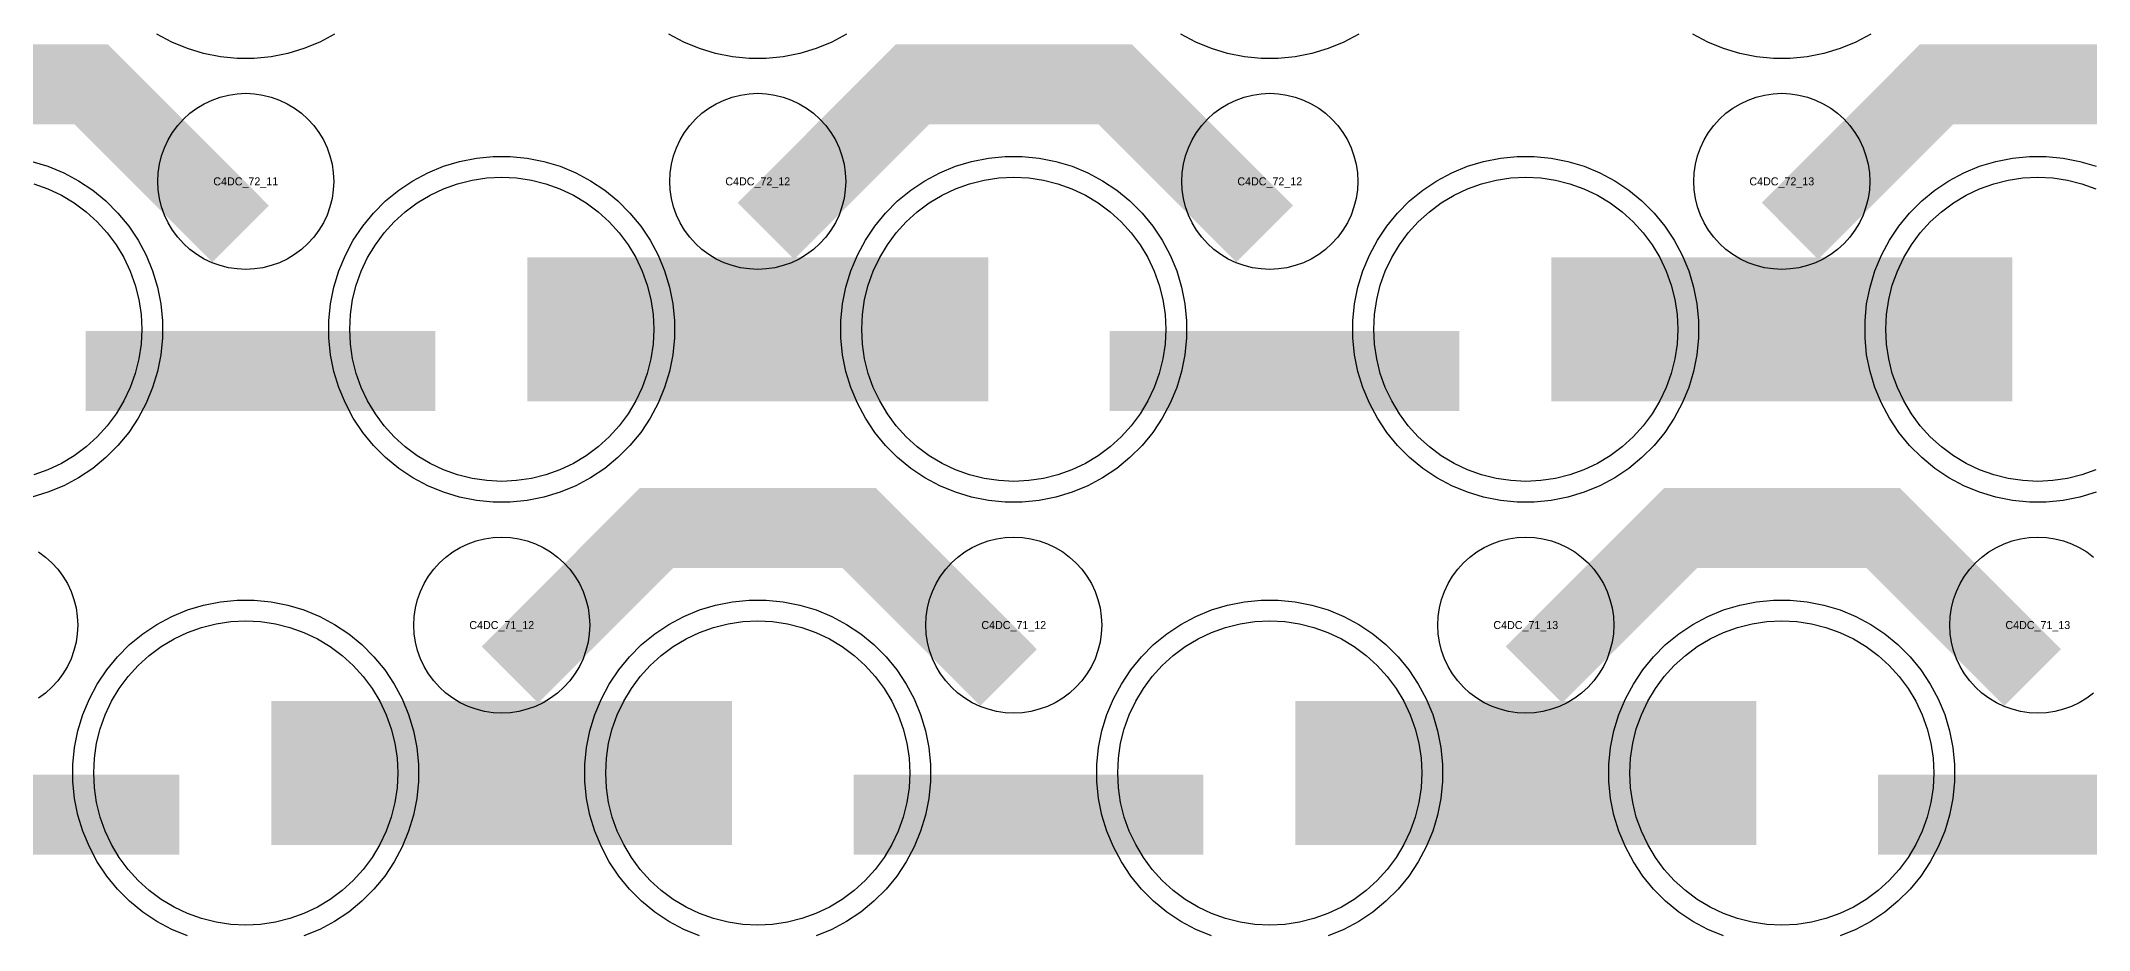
# Model space of a CAD drawing. Extents: x -11880 to 11880, y -14992 to 14992.
# Drawn here: x -8304 to -7664, y -5051 to -4773 of the extents above; entities that cross this region are included whole.
import ezdxf
from ezdxf.enums import TextEntityAlignment as Align

# ---------------------------------------------------------------- set-up
doc = ezdxf.new("R2010")
doc.units = 0
doc.header["$MEASUREMENT"] = 0
for name, color, linetype in [('GDS_775_DT_237', 138, 'CONTINUOUS'), ('RDL1_FS', 34, 'CONTINUOUS'), ('RDL_BS', 160, 'CONTINUOUS')]:
    doc.layers.add(name, color=color, linetype=linetype)

msp = doc.modelspace()

# ---------------------------------------------------------------- linework, layer by layer
at = {"layer": 'RDL1_FS', "color": 240, "true_color": 0xed1f24}
for points in [[(-8306.209, -4817.486), (-8301.819, -4819.058), (-8297.605, -4821.05), (-8293.605, -4823.448), (-8289.86, -4826.226), (-8286.406, -4829.356), (-8283.276, -4832.81), (-8280.498, -4836.555), (-8278.1, -4840.555), (-8276.108, -4844.769), (-8274.536, -4849.159), (-8273.404, -4853.682), (-8272.72, -4858.293), (-8272.491, -4862.95), (-8272.72, -4867.607), (-8273.404, -4872.218), (-8274.536, -4876.741), (-8276.108, -4881.131), (-8278.1, -4885.345), (-8280.498, -4889.345), (-8283.276, -4893.09), (-8286.406, -4896.544), (-8289.86, -4899.674), (-8293.605, -4902.452), (-8297.605, -4904.85), (-8301.819, -4906.842), (-8306.209, -4908.414)], [(-7661.819, -4906.842), (-7666.209, -4908.414), (-7670.732, -4909.546), (-7675.343, -4910.23), (-7680, -4910.459), (-7684.657, -4910.23), (-7689.268, -4909.546), (-7693.791, -4908.414), (-7698.181, -4906.842), (-7702.395, -4904.85), (-7706.395, -4902.452), (-7710.14, -4899.674), (-7713.594, -4896.544), (-7716.724, -4893.09), (-7719.502, -4889.345), (-7721.9, -4885.345), (-7723.892, -4881.131), (-7725.464, -4876.741), (-7726.596, -4872.218), (-7727.28, -4867.607), (-7727.509, -4862.95), (-7727.28, -4858.293), (-7726.596, -4853.682), (-7725.464, -4849.159), (-7723.892, -4844.769), (-7721.9, -4840.555), (-7719.502, -4836.555), (-7716.724, -4832.81), (-7713.594, -4829.356), (-7710.14, -4826.226), (-7706.395, -4823.448), (-7702.395, -4821.05), (-7698.181, -4819.058), (-7693.791, -4817.486), (-7689.268, -4816.354), (-7684.657, -4815.67), (-7680, -4815.441), (-7675.343, -4815.67), (-7670.732, -4816.354), (-7666.209, -4817.486), (-7661.819, -4819.058)]]:
    msp.add_lwpolyline(points, dxfattribs=at)
for points in [[(-8160, -4910.459), (-8164.657, -4910.23), (-8169.268, -4909.546), (-8173.791, -4908.414), (-8178.181, -4906.842), (-8182.395, -4904.85), (-8186.395, -4902.452), (-8190.14, -4899.674), (-8193.594, -4896.544), (-8196.724, -4893.09), (-8199.502, -4889.345), (-8201.9, -4885.345), (-8203.892, -4881.131), (-8205.464, -4876.741), (-8206.596, -4872.218), (-8207.28, -4867.607), (-8207.509, -4862.95), (-8207.28, -4858.293), (-8206.596, -4853.682), (-8205.464, -4849.159), (-8203.892, -4844.769), (-8201.9, -4840.555), (-8199.502, -4836.555), (-8196.724, -4832.81), (-8193.594, -4829.356), (-8190.14, -4826.226), (-8186.395, -4823.448), (-8182.395, -4821.05), (-8178.181, -4819.058), (-8173.791, -4817.486), (-8169.268, -4816.354), (-8164.657, -4815.67), (-8160, -4815.441), (-8155.343, -4815.67), (-8150.732, -4816.354), (-8146.209, -4817.486), (-8141.819, -4819.058), (-8137.605, -4821.05), (-8133.605, -4823.448), (-8129.86, -4826.226), (-8126.406, -4829.356), (-8123.276, -4832.81), (-8120.498, -4836.555), (-8118.1, -4840.555), (-8116.108, -4844.769), (-8114.536, -4849.159), (-8113.404, -4853.682), (-8112.72, -4858.293), (-8112.491, -4862.95), (-8112.72, -4867.607), (-8113.404, -4872.218), (-8114.536, -4876.741), (-8116.108, -4881.131), (-8118.1, -4885.345), (-8120.498, -4889.345), (-8123.276, -4893.09), (-8126.406, -4896.544), (-8129.86, -4899.674), (-8133.605, -4902.452), (-8137.605, -4904.85), (-8141.819, -4906.842), (-8146.209, -4908.414), (-8150.732, -4909.546), (-8155.343, -4910.23)], [(-8000, -4910.459), (-8004.657, -4910.23), (-8009.268, -4909.546), (-8013.791, -4908.414), (-8018.181, -4906.842), (-8022.395, -4904.85), (-8026.395, -4902.452), (-8030.14, -4899.674), (-8033.594, -4896.544), (-8036.724, -4893.09), (-8039.502, -4889.345), (-8041.9, -4885.345), (-8043.892, -4881.131), (-8045.464, -4876.741), (-8046.596, -4872.218), (-8047.28, -4867.607), (-8047.509, -4862.95), (-8047.28, -4858.293), (-8046.596, -4853.682), (-8045.464, -4849.159), (-8043.892, -4844.769), (-8041.9, -4840.555), (-8039.502, -4836.555), (-8036.724, -4832.81), (-8033.594, -4829.356), (-8030.14, -4826.226), (-8026.395, -4823.448), (-8022.395, -4821.05), (-8018.181, -4819.058), (-8013.791, -4817.486), (-8009.268, -4816.354), (-8004.657, -4815.67), (-8000, -4815.441), (-7995.343, -4815.67), (-7990.732, -4816.354), (-7986.209, -4817.486), (-7981.819, -4819.058), (-7977.605, -4821.05), (-7973.605, -4823.448), (-7969.86, -4826.226), (-7966.406, -4829.356), (-7963.276, -4832.81), (-7960.498, -4836.555), (-7958.1, -4840.555), (-7956.108, -4844.769), (-7954.536, -4849.159), (-7953.404, -4853.682), (-7952.72, -4858.293), (-7952.491, -4862.95), (-7952.72, -4867.607), (-7953.404, -4872.218), (-7954.536, -4876.741), (-7956.108, -4881.131), (-7958.1, -4885.345), (-7960.498, -4889.345), (-7963.276, -4893.09), (-7966.406, -4896.544), (-7969.86, -4899.674), (-7973.605, -4902.452), (-7977.605, -4904.85), (-7981.819, -4906.842), (-7986.209, -4908.414), (-7990.732, -4909.546), (-7995.343, -4910.23)], [(-7840, -4910.459), (-7844.657, -4910.23), (-7849.268, -4909.546), (-7853.791, -4908.414), (-7858.181, -4906.842), (-7862.395, -4904.85), (-7866.395, -4902.452), (-7870.14, -4899.674), (-7873.594, -4896.544), (-7876.724, -4893.09), (-7879.502, -4889.345), (-7881.9, -4885.345), (-7883.892, -4881.131), (-7885.464, -4876.741), (-7886.596, -4872.218), (-7887.28, -4867.607), (-7887.509, -4862.95), (-7887.28, -4858.293), (-7886.596, -4853.682), (-7885.464, -4849.159), (-7883.892, -4844.769), (-7881.9, -4840.555), (-7879.502, -4836.555), (-7876.724, -4832.81), (-7873.594, -4829.356), (-7870.14, -4826.226), (-7866.395, -4823.448), (-7862.395, -4821.05), (-7858.181, -4819.058), (-7853.791, -4817.486), (-7849.268, -4816.354), (-7844.657, -4815.67), (-7840, -4815.441), (-7835.343, -4815.67), (-7830.732, -4816.354), (-7826.209, -4817.486), (-7821.819, -4819.058), (-7817.605, -4821.05), (-7813.605, -4823.448), (-7809.86, -4826.226), (-7806.406, -4829.356), (-7803.276, -4832.81), (-7800.498, -4836.555), (-7798.1, -4840.555), (-7796.108, -4844.769), (-7794.536, -4849.159), (-7793.404, -4853.682), (-7792.72, -4858.293), (-7792.491, -4862.95), (-7792.72, -4867.607), (-7793.404, -4872.218), (-7794.536, -4876.741), (-7796.108, -4881.131), (-7798.1, -4885.345), (-7800.498, -4889.345), (-7803.276, -4893.09), (-7806.406, -4896.544), (-7809.86, -4899.674), (-7813.605, -4902.452), (-7817.605, -4904.85), (-7821.819, -4906.842), (-7826.209, -4908.414), (-7830.732, -4909.546), (-7835.343, -4910.23)], [(-8240, -5049.024), (-8244.657, -5048.795), (-8249.268, -5048.111), (-8253.791, -5046.979), (-8258.181, -5045.407), (-8262.395, -5043.415), (-8266.395, -5041.017), (-8270.14, -5038.239), (-8273.594, -5035.109), (-8276.724, -5031.655), (-8279.502, -5027.91), (-8281.9, -5023.91), (-8283.892, -5019.696), (-8285.464, -5015.306), (-8286.596, -5010.783), (-8287.28, -5006.172), (-8287.509, -5001.515), (-8287.28, -4996.858), (-8286.596, -4992.247), (-8285.464, -4987.724), (-8283.892, -4983.334), (-8281.9, -4979.12), (-8279.502, -4975.12), (-8276.724, -4971.375), (-8273.594, -4967.921), (-8270.14, -4964.791), (-8266.395, -4962.013), (-8262.395, -4959.615), (-8258.181, -4957.623), (-8253.791, -4956.051), (-8249.268, -4954.919), (-8244.657, -4954.235), (-8240, -4954.006), (-8235.343, -4954.235), (-8230.732, -4954.919), (-8226.209, -4956.051), (-8221.819, -4957.623), (-8217.605, -4959.615), (-8213.605, -4962.013), (-8209.86, -4964.791), (-8206.406, -4967.921), (-8203.276, -4971.375), (-8200.498, -4975.12), (-8198.1, -4979.12), (-8196.108, -4983.334), (-8194.536, -4987.724), (-8193.404, -4992.247), (-8192.72, -4996.858), (-8192.491, -5001.515), (-8192.72, -5006.172), (-8193.404, -5010.783), (-8194.536, -5015.306), (-8196.108, -5019.696), (-8198.1, -5023.91), (-8200.498, -5027.91), (-8203.276, -5031.655), (-8206.406, -5035.109), (-8209.86, -5038.239), (-8213.605, -5041.017), (-8217.605, -5043.415), (-8221.819, -5045.407), (-8226.209, -5046.979), (-8230.732, -5048.111), (-8235.343, -5048.795)], [(-8080, -5049.024), (-8084.657, -5048.795), (-8089.268, -5048.111), (-8093.791, -5046.979), (-8098.181, -5045.407), (-8102.395, -5043.415), (-8106.395, -5041.017), (-8110.14, -5038.239), (-8113.594, -5035.109), (-8116.724, -5031.655), (-8119.502, -5027.91), (-8121.9, -5023.91), (-8123.892, -5019.696), (-8125.464, -5015.306), (-8126.596, -5010.783), (-8127.28, -5006.172), (-8127.509, -5001.515), (-8127.28, -4996.858), (-8126.596, -4992.247), (-8125.464, -4987.724), (-8123.892, -4983.334), (-8121.9, -4979.12), (-8119.502, -4975.12), (-8116.724, -4971.375), (-8113.594, -4967.921), (-8110.14, -4964.791), (-8106.395, -4962.013), (-8102.395, -4959.615), (-8098.181, -4957.623), (-8093.791, -4956.051), (-8089.268, -4954.919), (-8084.657, -4954.235), (-8080, -4954.006), (-8075.343, -4954.235), (-8070.732, -4954.919), (-8066.209, -4956.051), (-8061.819, -4957.623), (-8057.605, -4959.615), (-8053.605, -4962.013), (-8049.86, -4964.791), (-8046.406, -4967.921), (-8043.276, -4971.375), (-8040.498, -4975.12), (-8038.1, -4979.12), (-8036.108, -4983.334), (-8034.536, -4987.724), (-8033.404, -4992.247), (-8032.72, -4996.858), (-8032.491, -5001.515), (-8032.72, -5006.172), (-8033.404, -5010.783), (-8034.536, -5015.306), (-8036.108, -5019.696), (-8038.1, -5023.91), (-8040.498, -5027.91), (-8043.276, -5031.655), (-8046.406, -5035.109), (-8049.86, -5038.239), (-8053.605, -5041.017), (-8057.605, -5043.415), (-8061.819, -5045.407), (-8066.209, -5046.979), (-8070.732, -5048.111), (-8075.343, -5048.795)], [(-7920, -5049.024), (-7924.657, -5048.795), (-7929.268, -5048.111), (-7933.791, -5046.979), (-7938.181, -5045.407), (-7942.395, -5043.415), (-7946.395, -5041.017), (-7950.14, -5038.239), (-7953.594, -5035.109), (-7956.724, -5031.655), (-7959.502, -5027.91), (-7961.9, -5023.91), (-7963.892, -5019.696), (-7965.464, -5015.306), (-7966.596, -5010.783), (-7967.28, -5006.172), (-7967.509, -5001.515), (-7967.28, -4996.858), (-7966.596, -4992.247), (-7965.464, -4987.724), (-7963.892, -4983.334), (-7961.9, -4979.12), (-7959.502, -4975.12), (-7956.724, -4971.375), (-7953.594, -4967.921), (-7950.14, -4964.791), (-7946.395, -4962.013), (-7942.395, -4959.615), (-7938.181, -4957.623), (-7933.791, -4956.051), (-7929.268, -4954.919), (-7924.657, -4954.235), (-7920, -4954.006), (-7915.343, -4954.235), (-7910.732, -4954.919), (-7906.209, -4956.051), (-7901.819, -4957.623), (-7897.605, -4959.615), (-7893.605, -4962.013), (-7889.86, -4964.791), (-7886.406, -4967.921), (-7883.276, -4971.375), (-7880.498, -4975.12), (-7878.1, -4979.12), (-7876.108, -4983.334), (-7874.536, -4987.724), (-7873.404, -4992.247), (-7872.72, -4996.858), (-7872.491, -5001.515), (-7872.72, -5006.172), (-7873.404, -5010.783), (-7874.536, -5015.306), (-7876.108, -5019.696), (-7878.1, -5023.91), (-7880.498, -5027.91), (-7883.276, -5031.655), (-7886.406, -5035.109), (-7889.86, -5038.239), (-7893.605, -5041.017), (-7897.605, -5043.415), (-7901.819, -5045.407), (-7906.209, -5046.979), (-7910.732, -5048.111), (-7915.343, -5048.795)], [(-7760, -5049.024), (-7764.657, -5048.795), (-7769.268, -5048.111), (-7773.791, -5046.979), (-7778.181, -5045.407), (-7782.395, -5043.415), (-7786.395, -5041.017), (-7790.14, -5038.239), (-7793.594, -5035.109), (-7796.724, -5031.655), (-7799.502, -5027.91), (-7801.9, -5023.91), (-7803.892, -5019.696), (-7805.464, -5015.306), (-7806.596, -5010.783), (-7807.28, -5006.172), (-7807.509, -5001.515), (-7807.28, -4996.858), (-7806.596, -4992.247), (-7805.464, -4987.724), (-7803.892, -4983.334), (-7801.9, -4979.12), (-7799.502, -4975.12), (-7796.724, -4971.375), (-7793.594, -4967.921), (-7790.14, -4964.791), (-7786.395, -4962.013), (-7782.395, -4959.615), (-7778.181, -4957.623), (-7773.791, -4956.051), (-7769.268, -4954.919), (-7764.657, -4954.235), (-7760, -4954.006), (-7755.343, -4954.235), (-7750.732, -4954.919), (-7746.209, -4956.051), (-7741.819, -4957.623), (-7737.605, -4959.615), (-7733.605, -4962.013), (-7729.86, -4964.791), (-7726.406, -4967.921), (-7723.276, -4971.375), (-7720.498, -4975.12), (-7718.1, -4979.12), (-7716.108, -4983.334), (-7714.536, -4987.724), (-7713.404, -4992.247), (-7712.72, -4996.858), (-7712.491, -5001.515), (-7712.72, -5006.172), (-7713.404, -5010.783), (-7714.536, -5015.306), (-7716.108, -5019.696), (-7718.1, -5023.91), (-7720.498, -5027.91), (-7723.276, -5031.655), (-7726.406, -5035.109), (-7729.86, -5038.239), (-7733.605, -5041.017), (-7737.605, -5043.415), (-7741.819, -5045.407), (-7746.209, -5046.979), (-7750.732, -5048.111), (-7755.343, -5048.795)]]:
    msp.add_lwpolyline(points, close=True, dxfattribs=at)
for points in [[(-8151.998, -4862.95, 45, 45, 0), (-8079.998, -4862.95, 45, 45, 0)], [(-8079.998, -4862.95, 45, 45, 0), (-8007.998, -4862.95, 45, 45, 0)], [(-7831.998, -4862.95, 45, 45, 0), (-7759.998, -4862.95, 45, 45, 0)], [(-7759.998, -4862.95, 45, 45, 0), (-7687.998, -4862.95, 45, 45, 0)], [(-8231.998, -5001.515, 45, 45, 0), (-8159.998, -5001.515, 45, 45, 0)], [(-8159.998, -5001.515, 45, 45, 0), (-8087.998, -5001.515, 45, 45, 0)], [(-7911.998, -5001.515, 45, 45, 0), (-7839.998, -5001.515, 45, 45, 0)], [(-7839.998, -5001.515, 45, 45, 0), (-7767.998, -5001.515, 45, 45, 0)]]:
    msp.add_lwpolyline(points, format="xyseb", dxfattribs=at)
at = {"layer": 'RDL_BS'}
for points in [[(-8241.599, -4833.163, 25, 25, 0), (-8288.313, -4786.449, 25, 25, 0), (-8318.071, -4786.449, 25, 25, 0)], [(-8077.438, -4832.264, 25, 25, 0), (-8031.623, -4786.449, 25, 25, 0), (-7998.07, -4786.449, 25, 25, 0)], [(-7921.599, -4833.163, 25, 25, 0), (-7968.313, -4786.449, 25, 25, 0), (-7998.071, -4786.449, 25, 25, 0)], [(-7757.438, -4832.264, 25, 25, 0), (-7711.623, -4786.449, 25, 25, 0), (-7678.07, -4786.449, 25, 25, 0)], [(-7601.599, -4833.163, 25, 25, 0), (-7648.313, -4786.449, 25, 25, 0), (-7678.071, -4786.449, 25, 25, 0)], [(-8157.438, -4970.829, 25, 25, 0), (-8111.623, -4925.014, 25, 25, 0), (-8078.07, -4925.014, 25, 25, 0)], [(-8001.599, -4971.728, 25, 25, 0), (-8048.313, -4925.014, 25, 25, 0), (-8078.071, -4925.014, 25, 25, 0)], [(-7837.438, -4970.829, 25, 25, 0), (-7791.623, -4925.014, 25, 25, 0), (-7758.07, -4925.014, 25, 25, 0)], [(-7681.599, -4971.728, 25, 25, 0), (-7728.313, -4925.014, 25, 25, 0), (-7758.071, -4925.014, 25, 25, 0)]]:
    msp.add_lwpolyline(points, format="xyseb", dxfattribs=at)
for points in [[(-8212.223, -4770.768), (-8216.885, -4773.26), (-8221.795, -4775.291), (-8226.835, -4776.822), (-8232.062, -4777.868), (-8237.356, -4778.385), (-8242.644, -4778.385), (-8247.938, -4777.868), (-8253.165, -4776.822), (-8258.205, -4775.291), (-8263.115, -4773.26), (-8267.777, -4770.768)], [(-8052.223, -4770.768), (-8056.885, -4773.26), (-8061.795, -4775.291), (-8066.835, -4776.822), (-8072.062, -4777.868), (-8077.356, -4778.385), (-8082.644, -4778.385), (-8087.938, -4777.868), (-8093.165, -4776.822), (-8098.205, -4775.291), (-8103.115, -4773.26), (-8107.777, -4770.768)], [(-7892.223, -4770.768), (-7896.885, -4773.26), (-7901.795, -4775.291), (-7906.835, -4776.822), (-7912.062, -4777.868), (-7917.356, -4778.385), (-7922.644, -4778.385), (-7927.938, -4777.868), (-7933.165, -4776.822), (-7938.205, -4775.291), (-7943.115, -4773.26), (-7947.777, -4770.768)], [(-7732.223, -4770.768), (-7736.885, -4773.26), (-7741.795, -4775.291), (-7746.835, -4776.822), (-7752.062, -4777.868), (-7757.356, -4778.385), (-7762.644, -4778.385), (-7767.938, -4777.868), (-7773.165, -4776.822), (-7778.205, -4775.291), (-7783.115, -4773.26), (-7787.777, -4770.768)], [(-7662.557, -4976.581), (-7664.72, -4978.184), (-7667.044, -4979.577), (-7669.481, -4980.729), (-7672.016, -4981.636), (-7674.635, -4982.293), (-7677.307, -4982.689), (-7680, -4982.821), (-7682.693, -4982.689), (-7685.365, -4982.293), (-7687.984, -4981.636), (-7690.519, -4980.729), (-7692.956, -4979.577), (-7695.28, -4978.184), (-7697.443, -4976.581), (-7699.442, -4974.769), (-7701.254, -4972.77), (-7702.857, -4970.607), (-7704.25, -4968.283), (-7705.402, -4965.846), (-7706.309, -4963.311), (-7706.966, -4960.692), (-7707.362, -4958.02), (-7707.494, -4955.327), (-7707.362, -4952.634), (-7706.966, -4949.962), (-7706.309, -4947.343), (-7705.402, -4944.808), (-7704.25, -4942.371), (-7702.857, -4940.047), (-7701.254, -4937.884), (-7699.442, -4935.885), (-7697.443, -4934.073), (-7695.28, -4932.47), (-7692.956, -4931.077), (-7690.519, -4929.925), (-7687.984, -4929.018), (-7685.365, -4928.361), (-7682.693, -4927.965), (-7680, -4927.833), (-7677.307, -4927.965), (-7674.635, -4928.361), (-7672.016, -4929.018), (-7669.481, -4929.925), (-7667.044, -4931.077), (-7664.72, -4932.47), (-7662.557, -4934.073)], [(-8304.72, -4932.47), (-8302.557, -4934.073), (-8300.558, -4935.885), (-8298.746, -4937.884), (-8297.143, -4940.047), (-8295.75, -4942.371), (-8294.598, -4944.808), (-8293.691, -4947.343), (-8293.034, -4949.962), (-8292.638, -4952.634), (-8292.506, -4955.327), (-8292.638, -4958.02), (-8293.034, -4960.692), (-8293.691, -4963.311), (-8294.598, -4965.846), (-8295.75, -4968.283), (-8297.143, -4970.607), (-8298.746, -4972.77), (-8300.558, -4974.769), (-8302.557, -4976.581), (-8304.72, -4978.184)]]:
    msp.add_lwpolyline(points, dxfattribs=at)
for points in [[(-8240, -4844.256), (-8242.693, -4844.124), (-8245.365, -4843.728), (-8247.984, -4843.071), (-8250.519, -4842.164), (-8252.956, -4841.012), (-8255.28, -4839.619), (-8257.443, -4838.016), (-8259.442, -4836.204), (-8261.254, -4834.205), (-8262.857, -4832.042), (-8264.25, -4829.718), (-8265.402, -4827.281), (-8266.309, -4824.746), (-8266.966, -4822.127), (-8267.362, -4819.455), (-8267.494, -4816.762), (-8267.362, -4814.069), (-8266.966, -4811.397), (-8266.309, -4808.778), (-8265.402, -4806.243), (-8264.25, -4803.806), (-8262.857, -4801.482), (-8261.254, -4799.319), (-8259.442, -4797.32), (-8257.443, -4795.508), (-8255.28, -4793.905), (-8252.956, -4792.512), (-8250.519, -4791.36), (-8247.984, -4790.453), (-8245.365, -4789.796), (-8242.693, -4789.4), (-8240, -4789.268), (-8237.307, -4789.4), (-8234.635, -4789.796), (-8232.016, -4790.453), (-8229.481, -4791.36), (-8227.044, -4792.512), (-8224.72, -4793.905), (-8222.557, -4795.508), (-8220.558, -4797.32), (-8218.746, -4799.319), (-8217.143, -4801.482), (-8215.75, -4803.806), (-8214.598, -4806.243), (-8213.691, -4808.778), (-8213.034, -4811.397), (-8212.638, -4814.069), (-8212.506, -4816.762), (-8212.638, -4819.455), (-8213.034, -4822.127), (-8213.691, -4824.746), (-8214.598, -4827.281), (-8215.75, -4829.718), (-8217.143, -4832.042), (-8218.746, -4834.205), (-8220.558, -4836.204), (-8222.557, -4838.016), (-8224.72, -4839.619), (-8227.044, -4841.012), (-8229.481, -4842.164), (-8232.016, -4843.071), (-8234.635, -4843.728), (-8237.307, -4844.124)], [(-8080, -4844.256), (-8082.693, -4844.124), (-8085.365, -4843.728), (-8087.984, -4843.071), (-8090.519, -4842.164), (-8092.956, -4841.012), (-8095.28, -4839.619), (-8097.443, -4838.016), (-8099.442, -4836.204), (-8101.254, -4834.205), (-8102.857, -4832.042), (-8104.25, -4829.718), (-8105.402, -4827.281), (-8106.309, -4824.746), (-8106.966, -4822.127), (-8107.362, -4819.455), (-8107.494, -4816.762), (-8107.362, -4814.069), (-8106.966, -4811.397), (-8106.309, -4808.778), (-8105.402, -4806.243), (-8104.25, -4803.806), (-8102.857, -4801.482), (-8101.254, -4799.319), (-8099.442, -4797.32), (-8097.443, -4795.508), (-8095.28, -4793.905), (-8092.956, -4792.512), (-8090.519, -4791.36), (-8087.984, -4790.453), (-8085.365, -4789.796), (-8082.693, -4789.4), (-8080, -4789.268), (-8077.307, -4789.4), (-8074.635, -4789.796), (-8072.016, -4790.453), (-8069.481, -4791.36), (-8067.044, -4792.512), (-8064.72, -4793.905), (-8062.557, -4795.508), (-8060.558, -4797.32), (-8058.746, -4799.319), (-8057.143, -4801.482), (-8055.75, -4803.806), (-8054.598, -4806.243), (-8053.691, -4808.778), (-8053.034, -4811.397), (-8052.638, -4814.069), (-8052.506, -4816.762), (-8052.638, -4819.455), (-8053.034, -4822.127), (-8053.691, -4824.746), (-8054.598, -4827.281), (-8055.75, -4829.718), (-8057.143, -4832.042), (-8058.746, -4834.205), (-8060.558, -4836.204), (-8062.557, -4838.016), (-8064.72, -4839.619), (-8067.044, -4841.012), (-8069.481, -4842.164), (-8072.016, -4843.071), (-8074.635, -4843.728), (-8077.307, -4844.124)], [(-7920, -4844.256), (-7922.693, -4844.124), (-7925.365, -4843.728), (-7927.984, -4843.071), (-7930.519, -4842.164), (-7932.956, -4841.012), (-7935.28, -4839.619), (-7937.443, -4838.016), (-7939.442, -4836.204), (-7941.254, -4834.205), (-7942.857, -4832.042), (-7944.25, -4829.718), (-7945.402, -4827.281), (-7946.309, -4824.746), (-7946.966, -4822.127), (-7947.362, -4819.455), (-7947.494, -4816.762), (-7947.362, -4814.069), (-7946.966, -4811.397), (-7946.309, -4808.778), (-7945.402, -4806.243), (-7944.25, -4803.806), (-7942.857, -4801.482), (-7941.254, -4799.319), (-7939.442, -4797.32), (-7937.443, -4795.508), (-7935.28, -4793.905), (-7932.956, -4792.512), (-7930.519, -4791.36), (-7927.984, -4790.453), (-7925.365, -4789.796), (-7922.693, -4789.4), (-7920, -4789.268), (-7917.307, -4789.4), (-7914.635, -4789.796), (-7912.016, -4790.453), (-7909.481, -4791.36), (-7907.044, -4792.512), (-7904.72, -4793.905), (-7902.557, -4795.508), (-7900.558, -4797.32), (-7898.746, -4799.319), (-7897.143, -4801.482), (-7895.75, -4803.806), (-7894.598, -4806.243), (-7893.691, -4808.778), (-7893.034, -4811.397), (-7892.638, -4814.069), (-7892.506, -4816.762), (-7892.638, -4819.455), (-7893.034, -4822.127), (-7893.691, -4824.746), (-7894.598, -4827.281), (-7895.75, -4829.718), (-7897.143, -4832.042), (-7898.746, -4834.205), (-7900.558, -4836.204), (-7902.557, -4838.016), (-7904.72, -4839.619), (-7907.044, -4841.012), (-7909.481, -4842.164), (-7912.016, -4843.071), (-7914.635, -4843.728), (-7917.307, -4844.124)], [(-7760, -4844.256), (-7762.693, -4844.124), (-7765.365, -4843.728), (-7767.984, -4843.071), (-7770.519, -4842.164), (-7772.956, -4841.012), (-7775.28, -4839.619), (-7777.443, -4838.016), (-7779.442, -4836.204), (-7781.254, -4834.205), (-7782.857, -4832.042), (-7784.25, -4829.718), (-7785.402, -4827.281), (-7786.309, -4824.746), (-7786.966, -4822.127), (-7787.362, -4819.455), (-7787.494, -4816.762), (-7787.362, -4814.069), (-7786.966, -4811.397), (-7786.309, -4808.778), (-7785.402, -4806.243), (-7784.25, -4803.806), (-7782.857, -4801.482), (-7781.254, -4799.319), (-7779.442, -4797.32), (-7777.443, -4795.508), (-7775.28, -4793.905), (-7772.956, -4792.512), (-7770.519, -4791.36), (-7767.984, -4790.453), (-7765.365, -4789.796), (-7762.693, -4789.4), (-7760, -4789.268), (-7757.307, -4789.4), (-7754.635, -4789.796), (-7752.016, -4790.453), (-7749.481, -4791.36), (-7747.044, -4792.512), (-7744.72, -4793.905), (-7742.557, -4795.508), (-7740.558, -4797.32), (-7738.746, -4799.319), (-7737.143, -4801.482), (-7735.75, -4803.806), (-7734.598, -4806.243), (-7733.691, -4808.778), (-7733.034, -4811.397), (-7732.638, -4814.069), (-7732.506, -4816.762), (-7732.638, -4819.455), (-7733.034, -4822.127), (-7733.691, -4824.746), (-7734.598, -4827.281), (-7735.75, -4829.718), (-7737.143, -4832.042), (-7738.746, -4834.205), (-7740.558, -4836.204), (-7742.557, -4838.016), (-7744.72, -4839.619), (-7747.044, -4841.012), (-7749.481, -4842.164), (-7752.016, -4843.071), (-7754.635, -4843.728), (-7757.307, -4844.124)], [(-8160, -4982.821), (-8162.693, -4982.689), (-8165.365, -4982.293), (-8167.984, -4981.636), (-8170.519, -4980.729), (-8172.956, -4979.577), (-8175.28, -4978.184), (-8177.443, -4976.581), (-8179.442, -4974.769), (-8181.254, -4972.77), (-8182.857, -4970.607), (-8184.25, -4968.283), (-8185.402, -4965.846), (-8186.309, -4963.311), (-8186.966, -4960.692), (-8187.362, -4958.02), (-8187.494, -4955.327), (-8187.362, -4952.634), (-8186.966, -4949.962), (-8186.309, -4947.343), (-8185.402, -4944.808), (-8184.25, -4942.371), (-8182.857, -4940.047), (-8181.254, -4937.884), (-8179.442, -4935.885), (-8177.443, -4934.073), (-8175.28, -4932.47), (-8172.956, -4931.077), (-8170.519, -4929.925), (-8167.984, -4929.018), (-8165.365, -4928.361), (-8162.693, -4927.965), (-8160, -4927.833), (-8157.307, -4927.965), (-8154.635, -4928.361), (-8152.016, -4929.018), (-8149.481, -4929.925), (-8147.044, -4931.077), (-8144.72, -4932.47), (-8142.557, -4934.073), (-8140.558, -4935.885), (-8138.746, -4937.884), (-8137.143, -4940.047), (-8135.75, -4942.371), (-8134.598, -4944.808), (-8133.691, -4947.343), (-8133.034, -4949.962), (-8132.638, -4952.634), (-8132.506, -4955.327), (-8132.638, -4958.02), (-8133.034, -4960.692), (-8133.691, -4963.311), (-8134.598, -4965.846), (-8135.75, -4968.283), (-8137.143, -4970.607), (-8138.746, -4972.77), (-8140.558, -4974.769), (-8142.557, -4976.581), (-8144.72, -4978.184), (-8147.044, -4979.577), (-8149.481, -4980.729), (-8152.016, -4981.636), (-8154.635, -4982.293), (-8157.307, -4982.689)], [(-8000, -4982.821), (-8002.693, -4982.689), (-8005.365, -4982.293), (-8007.984, -4981.636), (-8010.519, -4980.729), (-8012.956, -4979.577), (-8015.28, -4978.184), (-8017.443, -4976.581), (-8019.442, -4974.769), (-8021.254, -4972.77), (-8022.857, -4970.607), (-8024.25, -4968.283), (-8025.402, -4965.846), (-8026.309, -4963.311), (-8026.966, -4960.692), (-8027.362, -4958.02), (-8027.494, -4955.327), (-8027.362, -4952.634), (-8026.966, -4949.962), (-8026.309, -4947.343), (-8025.402, -4944.808), (-8024.25, -4942.371), (-8022.857, -4940.047), (-8021.254, -4937.884), (-8019.442, -4935.885), (-8017.443, -4934.073), (-8015.28, -4932.47), (-8012.956, -4931.077), (-8010.519, -4929.925), (-8007.984, -4929.018), (-8005.365, -4928.361), (-8002.693, -4927.965), (-8000, -4927.833), (-7997.307, -4927.965), (-7994.635, -4928.361), (-7992.016, -4929.018), (-7989.481, -4929.925), (-7987.044, -4931.077), (-7984.72, -4932.47), (-7982.557, -4934.073), (-7980.558, -4935.885), (-7978.746, -4937.884), (-7977.143, -4940.047), (-7975.75, -4942.371), (-7974.598, -4944.808), (-7973.691, -4947.343), (-7973.034, -4949.962), (-7972.638, -4952.634), (-7972.506, -4955.327), (-7972.638, -4958.02), (-7973.034, -4960.692), (-7973.691, -4963.311), (-7974.598, -4965.846), (-7975.75, -4968.283), (-7977.143, -4970.607), (-7978.746, -4972.77), (-7980.558, -4974.769), (-7982.557, -4976.581), (-7984.72, -4978.184), (-7987.044, -4979.577), (-7989.481, -4980.729), (-7992.016, -4981.636), (-7994.635, -4982.293), (-7997.307, -4982.689)], [(-7840, -4982.821), (-7842.693, -4982.689), (-7845.365, -4982.293), (-7847.984, -4981.636), (-7850.519, -4980.729), (-7852.956, -4979.577), (-7855.28, -4978.184), (-7857.443, -4976.581), (-7859.442, -4974.769), (-7861.254, -4972.77), (-7862.857, -4970.607), (-7864.25, -4968.283), (-7865.402, -4965.846), (-7866.309, -4963.311), (-7866.966, -4960.692), (-7867.362, -4958.02), (-7867.494, -4955.327), (-7867.362, -4952.634), (-7866.966, -4949.962), (-7866.309, -4947.343), (-7865.402, -4944.808), (-7864.25, -4942.371), (-7862.857, -4940.047), (-7861.254, -4937.884), (-7859.442, -4935.885), (-7857.443, -4934.073), (-7855.28, -4932.47), (-7852.956, -4931.077), (-7850.519, -4929.925), (-7847.984, -4929.018), (-7845.365, -4928.361), (-7842.693, -4927.965), (-7840, -4927.833), (-7837.307, -4927.965), (-7834.635, -4928.361), (-7832.016, -4929.018), (-7829.481, -4929.925), (-7827.044, -4931.077), (-7824.72, -4932.47), (-7822.557, -4934.073), (-7820.558, -4935.885), (-7818.746, -4937.884), (-7817.143, -4940.047), (-7815.75, -4942.371), (-7814.598, -4944.808), (-7813.691, -4947.343), (-7813.034, -4949.962), (-7812.638, -4952.634), (-7812.506, -4955.327), (-7812.638, -4958.02), (-7813.034, -4960.692), (-7813.691, -4963.311), (-7814.598, -4965.846), (-7815.75, -4968.283), (-7817.143, -4970.607), (-7818.746, -4972.77), (-7820.558, -4974.769), (-7822.557, -4976.581), (-7824.72, -4978.184), (-7827.044, -4979.577), (-7829.481, -4980.729), (-7832.016, -4981.636), (-7834.635, -4982.293), (-7837.307, -4982.689)]]:
    msp.add_lwpolyline(points, close=True, dxfattribs=at)
at = {"layer": 'RDL_BS', "color": 240, "true_color": 0xed1f24}
for points in [[(-8306.835, -4810.513), (-8301.795, -4812.044), (-8296.885, -4814.075), (-8292.223, -4816.567), (-8287.809, -4819.514), (-8283.708, -4822.876), (-8279.926, -4826.658), (-8276.564, -4830.759), (-8273.617, -4835.173), (-8271.125, -4839.835), (-8269.094, -4844.745), (-8267.563, -4849.785), (-8266.517, -4855.012), (-8266, -4860.306), (-8266, -4865.594), (-8266.517, -4870.888), (-8267.563, -4876.115), (-8269.094, -4881.155), (-8271.125, -4886.065), (-8273.617, -4890.727), (-8276.564, -4895.141), (-8279.926, -4899.242), (-8283.708, -4903.024), (-8287.809, -4906.386), (-8292.223, -4909.333), (-8296.885, -4911.825), (-8301.795, -4913.856), (-8306.835, -4915.387)], [(-7661.795, -4913.856), (-7666.835, -4915.387), (-7672.062, -4916.433), (-7677.356, -4916.95), (-7682.644, -4916.95), (-7687.938, -4916.433), (-7693.165, -4915.387), (-7698.205, -4913.856), (-7703.115, -4911.825), (-7707.777, -4909.333), (-7712.191, -4906.386), (-7716.292, -4903.024), (-7720.074, -4899.242), (-7723.436, -4895.141), (-7726.383, -4890.727), (-7728.875, -4886.065), (-7730.906, -4881.155), (-7732.437, -4876.115), (-7733.483, -4870.888), (-7734, -4865.594), (-7734, -4860.306), (-7733.483, -4855.012), (-7732.437, -4849.785), (-7730.906, -4844.745), (-7728.875, -4839.835), (-7726.383, -4835.173), (-7723.436, -4830.759), (-7720.074, -4826.658), (-7716.292, -4822.876), (-7712.191, -4819.514), (-7707.777, -4816.567), (-7703.115, -4814.075), (-7698.205, -4812.044), (-7693.165, -4810.513), (-7687.938, -4809.467), (-7682.644, -4808.95), (-7677.356, -4808.95), (-7672.062, -4809.467), (-7666.835, -4810.513), (-7661.795, -4812.044)], [(-8258.205, -5052.421), (-8263.115, -5050.39), (-8267.777, -5047.898), (-8272.191, -5044.951), (-8276.292, -5041.589), (-8280.074, -5037.807), (-8283.436, -5033.706), (-8286.383, -5029.292), (-8288.875, -5024.63), (-8290.906, -5019.72), (-8292.437, -5014.68), (-8293.483, -5009.453), (-8294, -5004.159), (-8294, -4998.871), (-8293.483, -4993.577), (-8292.437, -4988.35), (-8290.906, -4983.31), (-8288.875, -4978.4), (-8286.383, -4973.738), (-8283.436, -4969.324), (-8280.074, -4965.223), (-8276.292, -4961.441), (-8272.191, -4958.079), (-8267.777, -4955.132), (-8263.115, -4952.64), (-8258.205, -4950.609), (-8253.165, -4949.078), (-8247.938, -4948.032), (-8242.644, -4947.515), (-8237.356, -4947.515), (-8232.062, -4948.032), (-8226.835, -4949.078), (-8221.795, -4950.609), (-8216.885, -4952.64), (-8212.223, -4955.132), (-8207.809, -4958.079), (-8203.708, -4961.441), (-8199.926, -4965.223), (-8196.564, -4969.324), (-8193.617, -4973.738), (-8191.125, -4978.4), (-8189.094, -4983.31), (-8187.563, -4988.35), (-8186.517, -4993.577), (-8186, -4998.871), (-8186, -5004.159), (-8186.517, -5009.453), (-8187.563, -5014.68), (-8189.094, -5019.72), (-8191.125, -5024.63), (-8193.617, -5029.292), (-8196.564, -5033.706), (-8199.926, -5037.807), (-8203.708, -5041.589), (-8207.809, -5044.951), (-8212.223, -5047.898), (-8216.885, -5050.39), (-8221.795, -5052.421)], [(-8098.205, -5052.421), (-8103.115, -5050.39), (-8107.777, -5047.898), (-8112.191, -5044.951), (-8116.292, -5041.589), (-8120.074, -5037.807), (-8123.436, -5033.706), (-8126.383, -5029.292), (-8128.875, -5024.63), (-8130.906, -5019.72), (-8132.437, -5014.68), (-8133.483, -5009.453), (-8134, -5004.159), (-8134, -4998.871), (-8133.483, -4993.577), (-8132.437, -4988.35), (-8130.906, -4983.31), (-8128.875, -4978.4), (-8126.383, -4973.738), (-8123.436, -4969.324), (-8120.074, -4965.223), (-8116.292, -4961.441), (-8112.191, -4958.079), (-8107.777, -4955.132), (-8103.115, -4952.64), (-8098.205, -4950.609), (-8093.165, -4949.078), (-8087.938, -4948.032), (-8082.644, -4947.515), (-8077.356, -4947.515), (-8072.062, -4948.032), (-8066.835, -4949.078), (-8061.795, -4950.609), (-8056.885, -4952.64), (-8052.223, -4955.132), (-8047.809, -4958.079), (-8043.708, -4961.441), (-8039.926, -4965.223), (-8036.564, -4969.324), (-8033.617, -4973.738), (-8031.125, -4978.4), (-8029.094, -4983.31), (-8027.563, -4988.35), (-8026.517, -4993.577), (-8026, -4998.871), (-8026, -5004.159), (-8026.517, -5009.453), (-8027.563, -5014.68), (-8029.094, -5019.72), (-8031.125, -5024.63), (-8033.617, -5029.292), (-8036.564, -5033.706), (-8039.926, -5037.807), (-8043.708, -5041.589), (-8047.809, -5044.951), (-8052.223, -5047.898), (-8056.885, -5050.39), (-8061.795, -5052.421)], [(-7938.205, -5052.421), (-7943.115, -5050.39), (-7947.777, -5047.898), (-7952.191, -5044.951), (-7956.292, -5041.589), (-7960.074, -5037.807), (-7963.436, -5033.706), (-7966.383, -5029.292), (-7968.875, -5024.63), (-7970.906, -5019.72), (-7972.437, -5014.68), (-7973.483, -5009.453), (-7974, -5004.159), (-7974, -4998.871), (-7973.483, -4993.577), (-7972.437, -4988.35), (-7970.906, -4983.31), (-7968.875, -4978.4), (-7966.383, -4973.738), (-7963.436, -4969.324), (-7960.074, -4965.223), (-7956.292, -4961.441), (-7952.191, -4958.079), (-7947.777, -4955.132), (-7943.115, -4952.64), (-7938.205, -4950.609), (-7933.165, -4949.078), (-7927.938, -4948.032), (-7922.644, -4947.515), (-7917.356, -4947.515), (-7912.062, -4948.032), (-7906.835, -4949.078), (-7901.795, -4950.609), (-7896.885, -4952.64), (-7892.223, -4955.132), (-7887.809, -4958.079), (-7883.708, -4961.441), (-7879.926, -4965.223), (-7876.564, -4969.324), (-7873.617, -4973.738), (-7871.125, -4978.4), (-7869.094, -4983.31), (-7867.563, -4988.35), (-7866.517, -4993.577), (-7866, -4998.871), (-7866, -5004.159), (-7866.517, -5009.453), (-7867.563, -5014.68), (-7869.094, -5019.72), (-7871.125, -5024.63), (-7873.617, -5029.292), (-7876.564, -5033.706), (-7879.926, -5037.807), (-7883.708, -5041.589), (-7887.809, -5044.951), (-7892.223, -5047.898), (-7896.885, -5050.39), (-7901.795, -5052.421)], [(-7778.205, -5052.421), (-7783.115, -5050.39), (-7787.777, -5047.898), (-7792.191, -5044.951), (-7796.292, -5041.589), (-7800.074, -5037.807), (-7803.436, -5033.706), (-7806.383, -5029.292), (-7808.875, -5024.63), (-7810.906, -5019.72), (-7812.437, -5014.68), (-7813.483, -5009.453), (-7814, -5004.159), (-7814, -4998.871), (-7813.483, -4993.577), (-7812.437, -4988.35), (-7810.906, -4983.31), (-7808.875, -4978.4), (-7806.383, -4973.738), (-7803.436, -4969.324), (-7800.074, -4965.223), (-7796.292, -4961.441), (-7792.191, -4958.079), (-7787.777, -4955.132), (-7783.115, -4952.64), (-7778.205, -4950.609), (-7773.165, -4949.078), (-7767.938, -4948.032), (-7762.644, -4947.515), (-7757.356, -4947.515), (-7752.062, -4948.032), (-7746.835, -4949.078), (-7741.795, -4950.609), (-7736.885, -4952.64), (-7732.223, -4955.132), (-7727.809, -4958.079), (-7723.708, -4961.441), (-7719.926, -4965.223), (-7716.564, -4969.324), (-7713.617, -4973.738), (-7711.125, -4978.4), (-7709.094, -4983.31), (-7707.563, -4988.35), (-7706.517, -4993.577), (-7706, -4998.871), (-7706, -5004.159), (-7706.517, -5009.453), (-7707.563, -5014.68), (-7709.094, -5019.72), (-7711.125, -5024.63), (-7713.617, -5029.292), (-7716.564, -5033.706), (-7719.926, -5037.807), (-7723.708, -5041.589), (-7727.809, -5044.951), (-7732.223, -5047.898), (-7736.885, -5050.39), (-7741.795, -5052.421)]]:
    msp.add_lwpolyline(points, dxfattribs=at)
for points in [[(-8162.644, -4916.95), (-8167.938, -4916.433), (-8173.165, -4915.387), (-8178.205, -4913.856), (-8183.115, -4911.825), (-8187.777, -4909.333), (-8192.191, -4906.386), (-8196.292, -4903.024), (-8200.074, -4899.242), (-8203.436, -4895.141), (-8206.383, -4890.727), (-8208.875, -4886.065), (-8210.906, -4881.155), (-8212.437, -4876.115), (-8213.483, -4870.888), (-8214, -4865.594), (-8214, -4860.306), (-8213.483, -4855.012), (-8212.437, -4849.785), (-8210.906, -4844.745), (-8208.875, -4839.835), (-8206.383, -4835.173), (-8203.436, -4830.759), (-8200.074, -4826.658), (-8196.292, -4822.876), (-8192.191, -4819.514), (-8187.777, -4816.567), (-8183.115, -4814.075), (-8178.205, -4812.044), (-8173.165, -4810.513), (-8167.938, -4809.467), (-8162.644, -4808.95), (-8157.356, -4808.95), (-8152.062, -4809.467), (-8146.835, -4810.513), (-8141.795, -4812.044), (-8136.885, -4814.075), (-8132.223, -4816.567), (-8127.809, -4819.514), (-8123.708, -4822.876), (-8119.926, -4826.658), (-8116.564, -4830.759), (-8113.617, -4835.173), (-8111.125, -4839.835), (-8109.094, -4844.745), (-8107.563, -4849.785), (-8106.517, -4855.012), (-8106, -4860.306), (-8106, -4865.594), (-8106.517, -4870.888), (-8107.563, -4876.115), (-8109.094, -4881.155), (-8111.125, -4886.065), (-8113.617, -4890.727), (-8116.564, -4895.141), (-8119.926, -4899.242), (-8123.708, -4903.024), (-8127.809, -4906.386), (-8132.223, -4909.333), (-8136.885, -4911.825), (-8141.795, -4913.856), (-8146.835, -4915.387), (-8152.062, -4916.433), (-8157.356, -4916.95)], [(-8002.644, -4916.95), (-8007.938, -4916.433), (-8013.165, -4915.387), (-8018.205, -4913.856), (-8023.115, -4911.825), (-8027.777, -4909.333), (-8032.191, -4906.386), (-8036.292, -4903.024), (-8040.074, -4899.242), (-8043.436, -4895.141), (-8046.383, -4890.727), (-8048.875, -4886.065), (-8050.906, -4881.155), (-8052.437, -4876.115), (-8053.483, -4870.888), (-8054, -4865.594), (-8054, -4860.306), (-8053.483, -4855.012), (-8052.437, -4849.785), (-8050.906, -4844.745), (-8048.875, -4839.835), (-8046.383, -4835.173), (-8043.436, -4830.759), (-8040.074, -4826.658), (-8036.292, -4822.876), (-8032.191, -4819.514), (-8027.777, -4816.567), (-8023.115, -4814.075), (-8018.205, -4812.044), (-8013.165, -4810.513), (-8007.938, -4809.467), (-8002.644, -4808.95), (-7997.356, -4808.95), (-7992.062, -4809.467), (-7986.835, -4810.513), (-7981.795, -4812.044), (-7976.885, -4814.075), (-7972.223, -4816.567), (-7967.809, -4819.514), (-7963.708, -4822.876), (-7959.926, -4826.658), (-7956.564, -4830.759), (-7953.617, -4835.173), (-7951.125, -4839.835), (-7949.094, -4844.745), (-7947.563, -4849.785), (-7946.517, -4855.012), (-7946, -4860.306), (-7946, -4865.594), (-7946.517, -4870.888), (-7947.563, -4876.115), (-7949.094, -4881.155), (-7951.125, -4886.065), (-7953.617, -4890.727), (-7956.564, -4895.141), (-7959.926, -4899.242), (-7963.708, -4903.024), (-7967.809, -4906.386), (-7972.223, -4909.333), (-7976.885, -4911.825), (-7981.795, -4913.856), (-7986.835, -4915.387), (-7992.062, -4916.433), (-7997.356, -4916.95)], [(-7842.644, -4916.95), (-7847.938, -4916.433), (-7853.165, -4915.387), (-7858.205, -4913.856), (-7863.115, -4911.825), (-7867.777, -4909.333), (-7872.191, -4906.386), (-7876.292, -4903.024), (-7880.074, -4899.242), (-7883.436, -4895.141), (-7886.383, -4890.727), (-7888.875, -4886.065), (-7890.906, -4881.155), (-7892.437, -4876.115), (-7893.483, -4870.888), (-7894, -4865.594), (-7894, -4860.306), (-7893.483, -4855.012), (-7892.437, -4849.785), (-7890.906, -4844.745), (-7888.875, -4839.835), (-7886.383, -4835.173), (-7883.436, -4830.759), (-7880.074, -4826.658), (-7876.292, -4822.876), (-7872.191, -4819.514), (-7867.777, -4816.567), (-7863.115, -4814.075), (-7858.205, -4812.044), (-7853.165, -4810.513), (-7847.938, -4809.467), (-7842.644, -4808.95), (-7837.356, -4808.95), (-7832.062, -4809.467), (-7826.835, -4810.513), (-7821.795, -4812.044), (-7816.885, -4814.075), (-7812.223, -4816.567), (-7807.809, -4819.514), (-7803.708, -4822.876), (-7799.926, -4826.658), (-7796.564, -4830.759), (-7793.617, -4835.173), (-7791.125, -4839.835), (-7789.094, -4844.745), (-7787.563, -4849.785), (-7786.517, -4855.012), (-7786, -4860.306), (-7786, -4865.594), (-7786.517, -4870.888), (-7787.563, -4876.115), (-7789.094, -4881.155), (-7791.125, -4886.065), (-7793.617, -4890.727), (-7796.564, -4895.141), (-7799.926, -4899.242), (-7803.708, -4903.024), (-7807.809, -4906.386), (-7812.223, -4909.333), (-7816.885, -4911.825), (-7821.795, -4913.856), (-7826.835, -4915.387), (-7832.062, -4916.433), (-7837.356, -4916.95)]]:
    msp.add_lwpolyline(points, close=True, dxfattribs=at)
for points in [[(-8289.984, -4875.963, 25, 25, 0), (-8180.719, -4875.963, 25, 25, 0)], [(-7969.984, -4875.963, 25, 25, 0), (-7860.719, -4875.963, 25, 25, 0)], [(-8369.984, -5014.528, 25, 25, 0), (-8260.719, -5014.528, 25, 25, 0)], [(-8049.984, -5014.528, 25, 25, 0), (-7940.719, -5014.528, 25, 25, 0)], [(-7729.984, -5014.528, 25, 25, 0), (-7620.719, -5014.528, 25, 25, 0)]]:
    msp.add_lwpolyline(points, format="xyseb", dxfattribs=at)

# ---------------------------------------------------------------- texts
at = {"layer": 'GDS_775_DT_237'}
for s, p in [('C4DC_72_11', (-8240, -4816.762)), ('C4DC_72_11', (-8240, -4816.762)), ('C4DC_72_12', (-8080, -4816.762)), ('C4DC_72_12', (-8080, -4816.762)), ('C4DC_72_12', (-7920, -4816.762)), ('C4DC_72_12', (-7920, -4816.762)), ('C4DC_72_13', (-7760, -4816.762)), ('C4DC_72_13', (-7760, -4816.762)), ('C4DC_71_12', (-8160, -4955.327)), ('C4DC_71_12', (-8160, -4955.327)), ('C4DC_71_12', (-8000, -4955.327)), ('C4DC_71_12', (-8000, -4955.327)), ('C4DC_71_13', (-7840, -4955.327)), ('C4DC_71_13', (-7840, -4955.327)), ('C4DC_71_13', (-7680, -4955.327)), ('C4DC_71_13', (-7680, -4955.327))]:
    msp.add_text(s, height=2.5, dxfattribs=at).set_placement(p, align=Align.MIDDLE_CENTER)

doc.saveas('drawing.dxf')
